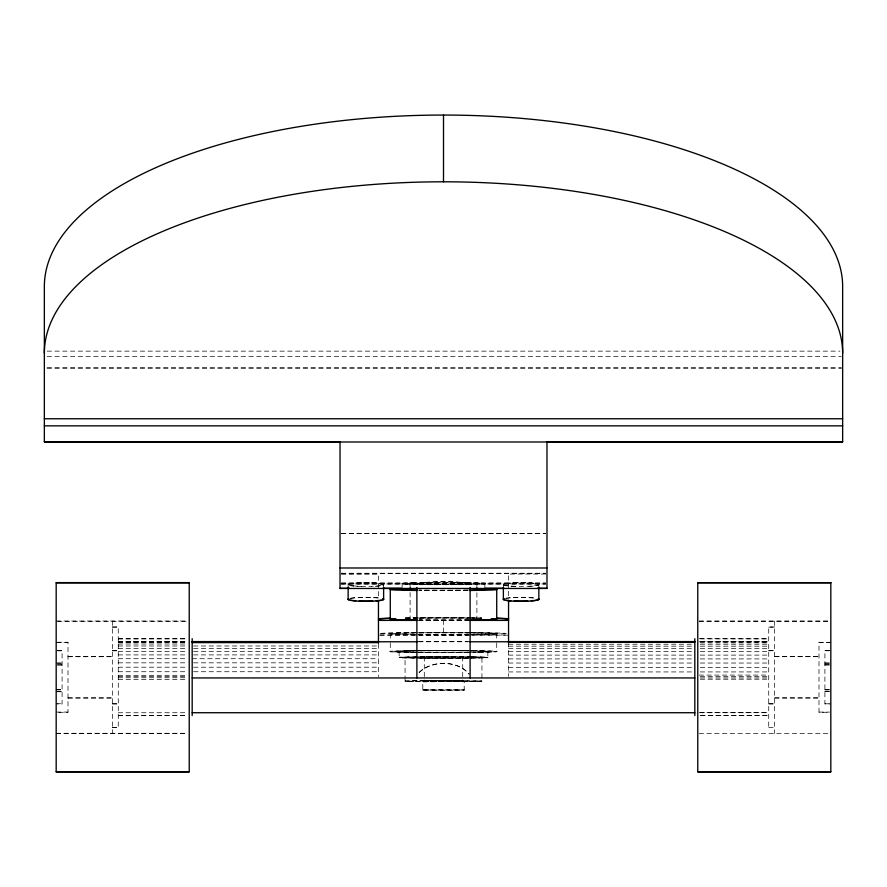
<?xml version="1.0" encoding="UTF-8"?>
<svg xmlns="http://www.w3.org/2000/svg" width="887" height="887" viewBox="0 0 887 887"><rect width="100%" height="100%" fill="white"/><g stroke="black" fill="none" stroke-linecap="round" stroke-linejoin="round"><path stroke-width="0.67" stroke-dasharray="4.43 3.33" d="M419.13 672.346C431.914 660.039 457.637 659.961 469.201 674.065M419.13 672.557C431.914 660.238 457.637 660.172 469.201 674.264M422.8 681.005L464.2 681.005L464.2 690.075L443.5 690.474L422.8 690.075L422.8 681.005L464.2 681.005M422.8 690.075L464.2 690.075M405.06 657.356L462.715 656.713L481.94 657.356L481.94 681.205L424.285 681.859L405.06 681.205L405.06 657.356L424.285 657.999L481.94 657.356M405.06 681.205L424.285 680.562L481.94 681.205M118.27 642.033L187.867 641.778M118.27 638.995L187.867 638.895M118.27 715.72L187.867 715.621M47.122 351.141L839.878 351.141M47.122 356.674L841.264 356.674M47.122 367.917L841.264 367.917M47.122 368.072L842.65 368.072M341.395 533.442L545.605 533.442M341.395 533.641L545.605 533.641M341.395 573.235L545.605 573.235M341.395 573.446L545.605 573.446M545.616 574.044L508.55 574.044L508.55 598.847M341.384 574.244L378.45 574.244L378.45 599.047M341.395 582.992L545.605 582.992M341.395 583.191L545.605 583.191M340.02 583.923L545.605 583.923M341.395 584.123L545.605 584.123M418.586 620.19L468.414 620.19M418.586 620.39L468.414 620.39M56.18 621.022L187.856 621.022M699.144 621.066L830.82 621.066M57.544 621.277L187.856 621.277M699.144 621.222L830.82 621.222M112.35 626.932L118.27 626.932L118.27 727.628L112.35 727.628M774.65 626.976L768.73 626.976L768.73 727.584M112.35 627.176L118.27 627.176M768.73 627.131L774.65 627.131M379.836 634.97L468.414 634.97M469.8 634.97L507.164 634.97M379.836 635.17L471.174 635.17M472.56 635.17L508.55 635.17M118.27 638.684L186.713 638.684M700.286 638.884L768.73 638.884M118.27 641.578L186.713 641.578M418.586 641.578L468.414 641.578M118.27 641.789L186.713 641.789M418.586 641.778L468.414 641.778M700.286 641.778L768.73 641.778L699.133 641.578M699.133 641.789L768.73 641.988M57.489 642.243L68 642.243L68 712.294L56.18 712.294M830.82 642.31L819 642.31L819 712.272L829.511 712.272M56.18 642.51L68 642.51M819 642.443L829.511 642.443M118.27 642.609L186.713 642.609M700.286 642.809L768.73 642.809M118.27 644.017L186.713 644.017M508.55 644.217L694.82 644.217M700.286 644.217L768.73 644.217M118.27 645.98L186.713 645.98M193.566 645.98L378.45 645.98M508.55 646.179L694.82 646.179M700.286 646.179L768.73 646.179M118.27 648.486L186.713 648.486M193.566 648.486L378.45 648.486M508.55 648.685L693.434 648.685M700.286 648.685L768.73 648.685M57.356 650.559L62.09 650.559L62.09 703.99L57.356 703.99M112.35 650.559L118.27 650.559M768.73 650.614L774.65 650.614M829.644 650.626L824.91 650.626L824.91 703.956L830.82 703.956M57.356 650.825L62.09 650.825M112.35 650.814L118.27 650.814M768.73 650.77L774.65 650.77M824.91 650.759L829.644 650.759M118.27 651.479L186.713 651.479M193.566 651.479L378.45 651.479M508.55 651.679L693.434 651.679M700.286 651.679L768.73 651.679M118.27 654.905L186.713 654.905M193.566 654.905L378.45 654.905M508.55 655.105L693.434 655.105M700.286 655.105L768.73 655.105M68 656.469L112.35 656.469M774.65 656.524L819 656.524M68 656.724L112.35 656.724M774.65 656.679L819 656.679M118.27 658.719L186.713 658.719M192.18 658.719L378.45 658.719M508.55 658.919L693.434 658.919M700.286 658.919L768.73 658.919M118.27 662.833L186.713 662.833M193.566 662.833L378.45 662.833M824.91 662.844L829.644 662.844M56.18 663.044L62.09 663.044M508.55 663.032L693.434 663.032M700.286 663.032L768.73 663.032M57.356 663.132L62.09 663.132M824.91 663.332L829.644 663.332M57.356 664.585L62.09 664.585M824.91 664.784L829.644 664.784M824.91 664.984L829.644 664.984M57.356 665.183L62.09 665.183M118.27 667.201L186.713 667.201M193.566 667.201L378.45 667.201M508.55 667.401L693.434 667.401M700.286 667.401L768.73 667.401M118.27 671.736L186.713 671.736M193.566 671.736L378.45 671.736M508.55 671.936L693.434 671.936M700.286 671.936L768.73 671.936M699.133 675.085L768.73 675.085M118.27 675.284L187.867 675.284M118.27 676.36L186.713 676.36M700.286 676.559L768.73 676.559M118.27 677.746L186.713 677.746M700.286 677.945L768.73 677.945M700.286 679.22L768.73 679.22M118.27 679.431L186.713 679.431M824.91 689.432L829.644 689.432M56.18 689.631L62.09 689.631M56.18 689.72L62.09 689.72M824.91 689.931L829.644 689.931M56.18 691.184L62.09 691.184M824.91 691.383L830.82 691.383M824.91 691.561L829.644 691.561M57.356 691.76L62.09 691.76M68 697.836L112.35 697.836M774.65 697.881L819 697.881M68 698.091L112.35 698.091M774.65 698.036L819 698.036M56.18 703.746L62.09 703.746M112.35 703.746L118.27 703.746M768.73 703.79L774.65 703.79M824.91 703.79L829.644 703.79M112.35 704.001L118.27 704.001M768.73 703.945L774.65 703.945M56.18 712.073L68 712.073M819 712.095L829.511 712.095M118.27 712.771L187.867 712.727M700.286 712.727L768.73 712.727M118.27 715.41L186.713 715.41M700.286 715.609L768.73 715.609L699.133 715.41M112.35 727.384L118.27 727.384M768.73 727.429L774.65 727.584M56.18 733.283L187.856 733.283M699.144 733.338L830.82 733.494M56.18 733.538L187.856 733.538M699.133 638.684L768.73 638.795M118.27 641.933L187.867 641.988M699.133 712.527L768.73 712.571M774.65 621.066L774.65 733.494M538.852 584.522A17.74 1.907 0 0 1 512.132 586.152A17.74 1.907 0 0 1 512.353 582.848A17.74 1.907 0 0 1 538.852 584.522L538.852 587.194M508.55 642.609L508.55 676.36M503.372 584.489L503.372 587.161M496.72 633.706L496.72 642.099M496.72 643.252L496.72 651.646M487.85 651.446L487.85 657.555M484.89 583.458L484.89 589.367M476.896 582.992L476.896 589.101M476.896 592.716L476.896 619.592M462.715 656.713L462.715 681.859M443.5 620.19L443.5 635.17M424.285 656.713L424.285 681.859M410.104 582.992L410.104 588.901M410.104 592.516L410.104 618.051M402.11 583.458L402.11 587.205M399.15 651.446L399.15 657.555M390.28 633.706L390.28 642.099M390.28 643.252L390.28 651.646M383.627 584.5L383.627 587.172M378.45 643.929L378.45 676.559M348.147 584.522L348.147 587.194M112.35 621.022L112.35 733.538M505.801 598.437A17.74 1.907 0 0 1 536.524 598.459M361.419 586.562A17.74 1.907 0 0 1 351.064 583.657A17.74 1.907 0 0 1 379.88 583.535A17.74 1.907 0 0 1 371.708 586.518M515.325 586.518A17.74 1.907 0 0 1 506.865 583.568A17.74 1.907 0 0 1 535.471 583.591A17.74 1.907 0 0 1 526.723 586.518M405.27 618.106A65.05 1.264 0 0 1 468.391 617.962M469.7 617.973A65.05 1.264 0 0 1 481.73 618.106M468.901 620.035A53.22 1.031 0 0 1 419.329 620.046M405.869 618.394A53.22 1.031 0 0 1 416.89 618.228M419.329 618.206A53.22 1.031 0 0 1 470.11 618.228M473.059 618.261A53.22 1.031 0 0 1 481.131 618.394M419.329 632.985A53.22 1.031 0 0 1 490.267 633.418A53.22 1.031 0 0 1 470.11 634.804M468.901 634.815A53.22 1.031 0 0 1 419.329 634.826M416.89 634.804A53.22 1.031 0 0 1 415.404 633.03M416.89 652.544A53.22 1.031 0 0 1 401.999 650.991A53.22 1.031 0 0 1 482.75 650.947A53.22 1.031 0 0 1 473.059 652.51M468.901 652.555A53.22 1.031 0 0 1 419.329 652.566M350.454 598.459A17.74 1.907 0 0 1 381.188 598.437M468.081 590.21A41.39 0.809 0 0 1 418.919 590.21M380.667 633.584A65.05 1.264 0 0 1 468.391 632.741M469.7 632.753A65.05 1.264 0 0 1 506.333 633.584M469.833 650.947A44.35 0.865 0 0 1 472.438 652.3M471.152 652.322A44.35 0.865 0 0 1 411.756 652.244A44.35 0.865 0 0 1 409.517 651.091A44.35 0.865 0 0 1 468.469 650.936M469.833 656.857A44.35 0.865 0 0 1 469.833 658.254M468.469 658.276A44.35 0.865 0 0 1 410.249 658.132A44.35 0.865 0 0 1 410.249 656.99A44.35 0.865 0 0 1 468.469 656.846M467.671 590.487A53.22 1.031 0 0 1 419.329 590.487M505.812 598.237A17.74 1.907 0 0 1 536.546 598.259M350.476 598.259A17.74 1.907 0 0 1 381.199 598.237M380.667 633.373A65.05 1.264 0 0 1 471.008 632.564M472.283 632.575A65.05 1.264 0 0 1 506.333 633.373M468.901 619.836A53.22 1.031 0 0 1 419.329 619.847M405.869 618.195A53.22 1.031 0 0 1 415.404 618.051M416.89 618.028A53.22 1.031 0 0 1 468.901 618.017M470.11 618.028A53.22 1.031 0 0 1 481.131 618.195M472.438 656.702A44.35 0.865 0 0 1 472.438 658.01M471.152 658.032A44.35 0.865 0 0 1 410.991 657.943A44.35 0.865 0 0 1 410.991 656.768A44.35 0.865 0 0 1 471.152 656.679M405.27 617.906A65.05 1.264 0 0 1 471.008 617.773M472.283 617.795A65.05 1.264 0 0 1 481.73 617.906M470.11 632.808A53.22 1.031 0 0 1 473.059 634.571M468.901 634.615A53.22 1.031 0 0 1 397.498 634.227A53.22 1.031 0 0 1 415.404 632.83M416.89 632.808A53.22 1.031 0 0 1 468.901 632.797M473.059 650.581A53.22 1.031 0 0 1 473.059 652.3M468.901 652.355A53.22 1.031 0 0 1 397.498 651.967A53.22 1.031 0 0 1 415.404 650.559M419.329 650.515A53.22 1.031 0 0 1 468.901 650.537M472.438 650.792A44.35 0.865 0 0 1 469.833 652.133M468.469 652.156A44.35 0.865 0 0 1 409.517 652A44.35 0.865 0 0 1 411.756 650.836A44.35 0.865 0 0 1 471.152 650.77M467.671 590.287A53.22 1.031 0 0 1 419.329 590.287M468.081 590.01A41.39 0.809 0 0 1 418.919 590.01M423.509 681.105L422.8 681.205L464.2 681.205L423.509 681.105M423.509 689.764L422.8 689.875L464.2 689.875L423.509 689.764M424.285 656.912L405.06 657.555L462.715 658.209L481.94 657.555L424.285 656.912M424.285 680.351L405.06 681.005L424.285 681.648L481.94 681.005L424.285 680.351M414.229 582.881L407.654 583.047A41.39 0.809 0 0 0 407.654 583.857L414.229 584.023A41.39 0.809 0 0 0 472.771 584.023L479.346 583.857A41.39 0.809 0 0 0 479.346 583.047L472.771 582.881A41.39 0.809 0 0 0 414.229 582.881M414.229 583.081L407.654 583.247A41.39 0.809 0 0 0 407.654 584.056L414.229 584.223A41.39 0.809 0 0 0 472.771 584.223L479.346 584.056A41.39 0.809 0 0 0 479.346 583.247L472.771 583.081A41.39 0.809 0 0 0 414.229 583.081M470.11 584.511L416.89 584.511A26.61 2.872 0 0 1 443.5 581.639A26.61 2.872 0 0 1 470.11 584.511M470.11 584.71L416.89 584.71A26.61 2.872 0 0 1 443.5 581.839A26.61 2.872 0 0 1 470.11 584.71M353.414 585.863A17.74 1.907 0 0 0 383.051 584.988A17.74 1.907 0 0 0 361.209 582.659A17.74 1.907 0 0 0 353.414 585.863"/><path stroke-width="1.33" d="M44.35 418.764L842.65 418.764M44.35 425.849L842.65 425.849M44.35 441.793L339.555 441.793M547.445 441.793L842.65 441.793M340.02 567.99L546.98 567.99M56.18 582.859L189.23 582.859M697.77 582.814L830.82 582.814M340.02 588.258L349.678 588.258M382.785 588.258L402.11 588.258M484.89 588.258L504.215 588.258M537.322 588.258L546.98 588.258M378.45 620.39L417.2 620.39M469.8 620.39L508.55 620.39M192.18 641.578L378.45 641.578M508.55 641.578L694.82 641.578M192.18 641.778L417.2 641.778M469.8 641.778L694.82 641.778M508.55 641.988L694.82 641.988M192.18 642.609L378.45 642.609M192.18 677.945L694.82 677.945M192.18 712.727L694.82 712.727M56.18 771.69L189.23 771.69M697.77 771.745L830.82 771.745M694.82 638.684L694.82 715.609M546.98 441.793L546.98 588.469L340.02 588.469L340.02 441.793M538.852 587.194L538.852 599.412M508.55 600.222L508.55 643.252M503.372 587.161L503.372 599.39M496.72 619.126L496.72 589.367A53.22 1.031 0 0 0 485.1 588.724M476.896 587.671L476.896 590.032M470.11 587.449L470.11 677.945M443.5 115.055A399.15 171.457 0 0 1 842.65 286.512L842.65 441.992L44.35 441.992L44.35 286.512A399.15 171.457 0 0 1 443.5 115.055L443.5 181.802A399.15 171.457 0 0 1 842.65 353.259M416.89 587.471L416.89 677.945M410.104 587.671L410.104 590.032M390.28 619.126L390.28 589.367A53.22 1.031 0 0 1 401.9 588.724M383.627 587.172L383.627 599.39M378.45 600.432L378.45 643.142M348.147 587.194L348.147 599.424M192.18 638.684L192.18 715.609M44.35 353.259A399.15 171.457 0 0 1 443.5 181.802M538.276 598.925A17.74 1.907 0 0 1 521.024 601.319A17.74 1.907 0 0 1 504.004 598.902M378.45 619.126A65.05 1.264 0 0 1 390.624 618.394M496.376 618.394A65.05 1.264 0 0 1 508.55 619.126M491.221 618.671A53.22 1.031 0 0 1 470.11 620.024M416.89 620.024A53.22 1.031 0 0 1 395.779 618.671M484.89 589.567A41.39 0.809 0 0 1 479.346 589.966L472.771 590.132A41.39 0.809 0 0 1 469.312 590.199M417.688 590.199A41.39 0.809 0 0 1 414.229 590.132L407.654 589.966A41.39 0.809 0 0 1 402.11 589.567M382.984 598.902A17.74 1.907 0 0 1 366.021 601.319A17.74 1.907 0 0 1 348.713 598.925M485.1 588.924A53.22 1.031 0 0 1 470.11 590.465M416.89 590.465A53.22 1.031 0 0 1 401.9 588.924M381.299 600.155A17.74 1.907 0 0 1 376.132 600.765M372.762 600.965A17.74 1.907 0 0 1 359.18 600.976M355.787 600.776A17.74 1.907 0 0 1 350.576 600.166M348.779 599.712A17.74 1.907 0 0 1 348.724 598.714M382.996 598.703A17.74 1.907 0 0 1 383.051 599.69M378.45 618.926A65.05 1.264 0 0 1 390.624 618.184M496.376 618.184A65.05 1.264 0 0 1 508.55 618.926M538.287 598.725A17.74 1.907 0 0 1 531.18 600.776M527.776 600.976A17.74 1.907 0 0 1 514.205 600.965M510.834 600.765A17.74 1.907 0 0 1 505.679 600.144M503.938 599.69A17.74 1.907 0 0 1 504.016 598.692M189.23 582.615L56.18 582.615L56.18 771.945L189.23 771.945L189.23 582.615M830.82 582.659L697.77 582.659L697.77 771.901L830.82 771.901L830.82 582.659"/></g></svg>
